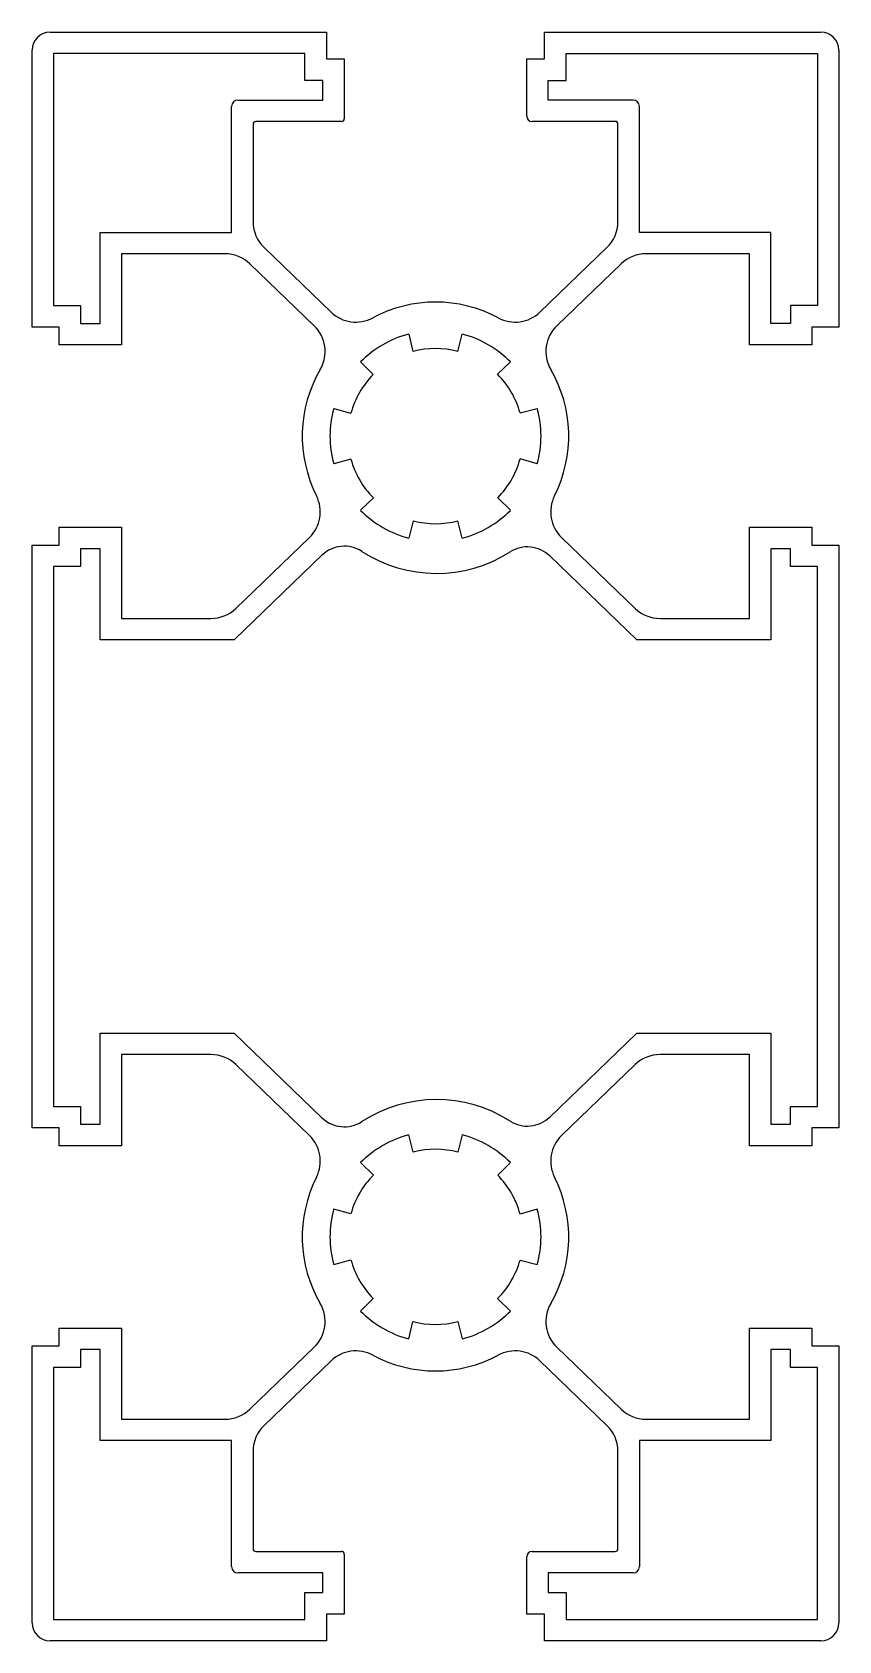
# Model space of a CAD drawing. Extents: x 644 to 689.1, y 395.6 to 485.6.
import ezdxf

# ---------------------------------------------------------------- set-up
doc = ezdxf.new("R2010")
doc.units = 0
doc.layers.get('0').update_dxf_attribs({"linetype": 'CONTINUOUS'})

msp = doc.modelspace()

# ---------------------------------------------------------------- linework, layer by layer
at = {"color": 0}
for p, q in [((645.022, 485.639), (660.472, 485.639)), ((660.472, 485.639), (660.472, 484.139)), ((672.672, 485.639), (688.122, 485.639)), ((672.672, 484.139), (672.672, 485.639)), ((644.022, 469.139), (644.022, 484.639)), ((645.222, 484.439), (645.222, 470.339)), ((659.272, 484.439), (645.222, 484.439)), ((659.272, 482.939), (659.272, 484.439)), ((673.872, 484.439), (687.922, 484.439)), ((673.872, 482.939), (673.872, 484.439)), ((687.922, 484.439), (687.922, 470.339)), ((689.122, 484.639), (689.122, 469.139)), ((660.472, 484.139), (661.472, 484.139)), ((661.472, 484.139), (661.472, 480.789)), ((671.672, 484.139), (672.672, 484.139)), ((671.672, 480.939), (671.672, 484.139)), ((660.272, 482.939), (659.272, 482.939)), ((660.272, 481.839), (660.272, 482.939)), ((672.872, 482.939), (673.872, 482.939)), ((672.872, 481.839), (672.872, 482.939)), ((655.522, 481.839), (660.272, 481.839)), ((677.622, 481.839), (672.872, 481.839)), ((655.172, 474.439), (655.172, 481.489)), ((661.322, 480.639), (656.522, 480.639)), ((676.722, 480.639), (671.972, 480.639)), ((677.972, 474.439), (677.972, 481.489)), ((656.372, 480.489), (656.372, 475.026)), ((676.772, 475.026), (676.772, 480.489)), ((647.822, 469.339), (647.822, 474.439)), ((647.822, 474.439), (655.172, 474.439)), ((685.322, 474.439), (677.972, 474.439)), ((685.322, 469.339), (685.322, 474.439)), ((656.985, 473.586), (660.732, 469.977)), ((672.412, 469.977), (676.16, 473.586)), ((649.022, 473.239), (649.022, 468.139)), ((654.809, 473.239), (649.022, 473.239)), ((659.791, 469.217), (656.196, 472.679)), ((676.948, 472.679), (673.353, 469.217)), ((684.122, 473.239), (678.336, 473.239)), ((684.122, 468.139), (684.122, 473.239)), ((645.222, 470.339), (646.722, 470.339)), ((646.722, 470.339), (646.722, 469.339)), ((686.422, 470.339), (686.422, 469.339)), ((687.922, 470.339), (686.422, 470.339)), ((645.522, 469.139), (644.022, 469.139)), ((645.522, 468.139), (645.522, 469.139)), ((646.722, 469.339), (647.822, 469.339)), ((686.422, 469.339), (685.322, 469.339)), ((689.122, 469.139), (687.622, 469.139)), ((687.622, 469.139), (687.622, 468.139)), ((649.022, 468.139), (645.522, 468.139)), ((665.072, 468.745), (665.314, 467.775)), ((667.814, 467.779), (668.072, 468.745)), ((687.622, 468.139), (684.122, 468.139)), ((663.088, 466.484), (662.38, 467.191)), ((670.764, 467.191), (670.045, 466.496)), ((660.88, 464.593), (661.842, 464.317)), ((671.298, 464.333), (672.264, 464.593)), ((661.846, 461.744), (660.88, 461.485)), ((672.264, 461.485), (671.302, 461.76)), ((662.38, 458.887), (663.1, 459.582)), ((670.056, 459.593), (670.764, 458.887)), ((665.33, 458.299), (665.072, 457.333)), ((668.072, 457.333), (667.83, 458.303)), ((645.522, 457.939), (649.022, 457.939)), ((645.522, 456.939), (645.522, 457.939)), ((649.022, 457.939), (649.022, 452.839)), ((655.403, 453.398), (659.518, 457.362)), ((673.626, 457.362), (677.741, 453.398)), ((684.122, 457.939), (687.622, 457.939)), ((684.122, 452.839), (684.122, 457.939)), ((687.622, 457.939), (687.622, 456.939)), ((644.022, 440.639), (644.022, 456.939)), ((644.022, 456.939), (645.522, 456.939)), ((647.822, 456.739), (646.722, 456.739)), ((646.722, 456.739), (646.722, 455.739)), ((647.822, 451.639), (647.822, 456.739)), ((660.225, 456.376), (655.306, 451.639)), ((677.838, 451.639), (672.959, 456.338)), ((685.322, 456.739), (685.322, 451.639)), ((686.422, 456.739), (685.322, 456.739)), ((686.422, 455.739), (686.422, 456.739)), ((687.622, 456.939), (689.122, 456.939)), ((689.122, 456.939), (689.122, 440.639)), ((645.222, 455.739), (645.222, 440.639)), ((646.722, 455.739), (645.222, 455.739)), ((687.922, 455.739), (686.422, 455.739)), ((687.922, 440.639), (687.922, 455.739)), ((649.022, 452.839), (654.016, 452.839)), ((679.129, 452.839), (684.122, 452.839)), ((655.306, 451.639), (647.822, 451.639)), ((685.322, 451.639), (677.838, 451.639)), ((644.022, 424.339), (644.022, 440.639)), ((645.222, 440.639), (645.222, 425.539)), ((687.922, 425.539), (687.922, 440.639)), ((689.122, 440.639), (689.122, 424.339)), ((647.822, 429.639), (655.306, 429.639)), ((647.822, 424.539), (647.822, 429.639)), ((655.306, 429.639), (660.225, 424.901)), ((672.959, 424.94), (677.838, 429.639)), ((677.838, 429.639), (685.322, 429.639)), ((685.322, 429.639), (685.322, 424.539)), ((649.022, 428.439), (649.022, 423.339)), ((654.016, 428.439), (649.022, 428.439)), ((684.122, 428.439), (679.129, 428.439)), ((684.122, 423.339), (684.122, 428.439)), ((659.518, 423.916), (655.403, 427.879)), ((677.741, 427.879), (673.626, 423.916)), ((645.222, 425.539), (646.722, 425.539)), ((646.722, 425.539), (646.722, 424.539)), ((686.422, 425.539), (687.922, 425.539)), ((686.422, 424.539), (686.422, 425.539)), ((645.522, 424.339), (644.022, 424.339)), ((645.522, 423.339), (645.522, 424.339)), ((646.722, 424.539), (647.822, 424.539)), ((665.33, 422.979), (665.072, 423.945)), ((668.072, 423.945), (667.83, 422.975)), ((685.322, 424.539), (686.422, 424.539)), ((689.122, 424.339), (687.622, 424.339)), ((687.622, 424.339), (687.622, 423.339)), ((649.022, 423.339), (645.522, 423.339)), ((687.622, 423.339), (684.122, 423.339)), ((662.38, 422.391), (663.1, 421.696)), ((670.056, 421.684), (670.764, 422.391)), ((661.846, 419.533), (660.88, 419.793)), ((672.264, 419.793), (671.302, 419.517)), ((660.88, 416.685), (661.842, 416.96)), ((671.298, 416.944), (672.264, 416.685)), ((663.088, 414.793), (662.38, 414.087)), ((670.764, 414.087), (670.045, 414.782)), ((645.522, 413.139), (649.022, 413.139)), ((645.522, 412.139), (645.522, 413.139)), ((649.022, 413.139), (649.022, 408.039)), ((665.072, 412.533), (665.314, 413.503)), ((667.814, 413.499), (668.072, 412.533)), ((684.122, 413.139), (687.622, 413.139)), ((684.122, 408.039), (684.122, 413.139)), ((687.622, 413.139), (687.622, 412.139)), ((644.022, 396.639), (644.022, 412.139)), ((644.022, 412.139), (645.522, 412.139)), ((647.822, 411.939), (646.722, 411.939)), ((646.722, 411.939), (646.722, 410.939)), ((647.822, 406.839), (647.822, 411.939)), ((656.196, 408.598), (659.791, 412.06)), ((660.732, 411.301), (656.985, 407.692)), ((676.16, 407.692), (672.412, 411.301)), ((673.353, 412.06), (676.948, 408.598)), ((685.322, 411.939), (685.322, 406.839)), ((686.422, 411.939), (685.322, 411.939)), ((686.422, 410.939), (686.422, 411.939)), ((687.622, 412.139), (689.122, 412.139)), ((689.122, 412.139), (689.122, 396.639)), ((645.222, 410.939), (645.222, 396.839)), ((646.722, 410.939), (645.222, 410.939)), ((687.922, 410.939), (686.422, 410.939)), ((687.922, 396.839), (687.922, 410.939)), ((649.022, 408.039), (654.809, 408.039)), ((678.336, 408.039), (684.122, 408.039)), ((655.172, 406.839), (647.822, 406.839)), ((655.172, 399.789), (655.172, 406.839)), ((685.322, 406.839), (677.972, 406.839)), ((677.972, 406.839), (677.972, 399.789)), ((656.372, 406.251), (656.372, 400.789)), ((676.772, 400.789), (676.772, 406.251)), ((656.522, 400.639), (661.322, 400.639)), ((671.972, 400.639), (676.622, 400.639)), ((661.472, 400.489), (661.472, 397.139)), ((671.672, 397.139), (671.672, 400.339)), ((660.272, 399.439), (655.522, 399.439)), ((660.272, 398.339), (660.272, 399.439)), ((677.622, 399.439), (672.872, 399.439)), ((672.872, 399.439), (672.872, 398.339)), ((659.272, 398.339), (660.272, 398.339)), ((659.272, 396.839), (659.272, 398.339)), ((672.872, 398.339), (673.872, 398.339)), ((673.872, 398.339), (673.872, 396.839)), ((661.472, 397.139), (660.472, 397.139)), ((660.472, 397.139), (660.472, 395.639)), ((672.672, 397.139), (671.672, 397.139)), ((672.672, 395.639), (672.672, 397.139)), ((645.222, 396.839), (659.272, 396.839)), ((673.872, 396.839), (687.922, 396.839)), ((660.472, 395.639), (645.022, 395.639)), ((688.122, 395.639), (672.672, 395.639))]:
    msp.add_line(p, q, dxfattribs=at)
for centre, radius, start, end in [((645.022, 484.639), 1, 90, 180), ((688.122, 484.639), 1, 0, 90), ((655.522, 481.489), 0.35, 90, 180), ((677.622, 481.489), 0.35, 0, 90), ((656.522, 480.489), 0.15, 90, 180), ((661.322, 480.789), 0.15, 270, 0), ((671.972, 480.939), 0.3, 180, 270), ((676.622, 480.489), 0.15, 0, 90), ((658.372, 475.026), 2, 180, 226.0777), ((674.772, 475.026), 2, 313.9223, 0), ((654.809, 471.239), 2, 46.0777, 90), ((678.336, 471.239), 2, 90, 133.9223), ((662.119, 471.417), 2, 226.0777, 298.27425), ((666.572, 463.139), 7.4, 61.72575, 118.27425), ((671.025, 471.417), 2, 241.72575, 313.9223), ((658.403, 467.777), 2, 329.73338, 46.0777), ((674.741, 467.777), 2, 133.9223, 210.26662), ((666.572, 463.039), 5.9, 104.7284, 135.2716), ((666.572, 463.039), 5.9, 44.7284, 75.2716), ((666.572, 463.039), 4.9, 75.31623, 104.87257), ((666.522, 463.039), 7.4, 149.73338, 206.78891), ((666.572, 463.039), 4.9, 135.31623, 164.87257), ((666.572, 463.039), 4.9, 15.31623, 44.87257), ((666.622, 463.039), 7.4, 333.21109, 30.26662), ((666.572, 463.039), 5.9, 164.7284, 195.2716), ((666.572, 463.039), 5.9, 344.7284, 15.2716), ((666.572, 463.039), 4.9, 195.31623, 224.87257), ((666.572, 463.039), 4.9, 315.31623, 344.87257), ((658.131, 458.802), 2, 313.9223, 26.78891), ((675.013, 458.802), 2, 153.21109, 226.0777), ((666.572, 463.039), 5.9, 224.7284, 255.2716), ((666.572, 463.039), 4.9, 255.31623, 284.87257), ((666.572, 463.039), 5.9, 284.7284, 315.2716), ((661.474, 455.08), 1.8, 57.10336, 133.9223), ((666.622, 463.039), 7.679, 237.10336, 302.4656), ((671.71, 455.041), 1.8, 46.0777, 122.4656), ((654.016, 454.839), 2, 270, 313.9223), ((679.129, 454.839), 2, 226.0777, 270), ((654.016, 426.439), 2, 46.0777, 90), ((679.129, 426.439), 2, 90, 133.9223), ((666.622, 418.239), 7.679, 57.5344, 122.89664), ((661.474, 426.198), 1.8, 226.0777, 302.89664), ((671.71, 426.236), 1.8, 237.5344, 313.9223), ((658.131, 422.475), 2, 333.21109, 46.0777), ((666.572, 418.239), 5.9, 104.7284, 135.2716), ((666.572, 418.239), 5.9, 44.7284, 75.2716), ((675.013, 422.475), 2, 133.9223, 206.78891), ((666.572, 418.239), 4.9, 75.12743, 104.68377), ((666.522, 418.239), 7.4, 153.21109, 210.26662), ((666.572, 418.239), 4.9, 135.12743, 164.68377), ((666.572, 418.239), 4.9, 15.12743, 44.68377), ((666.622, 418.239), 7.4, 329.73338, 26.78891), ((666.572, 418.239), 5.9, 164.7284, 195.2716), ((666.572, 418.239), 5.9, 344.7284, 15.2716), ((666.572, 418.239), 4.9, 195.12743, 224.68377), ((666.572, 418.239), 4.9, 315.12743, 344.68377), ((658.403, 413.501), 2, 313.9223, 30.26662), ((666.572, 418.239), 5.9, 224.7284, 255.2716), ((666.572, 418.239), 5.9, 284.7284, 315.2716), ((674.741, 413.501), 2, 149.73338, 226.0777), ((666.572, 418.239), 4.9, 255.12743, 284.68377), ((662.119, 409.86), 2, 61.72575, 133.9223), ((666.572, 418.139), 7.4, 241.72575, 298.27425), ((671.025, 409.86), 2, 46.0777, 118.27425), ((654.809, 410.039), 2, 270, 313.9223), ((678.336, 410.039), 2, 226.0777, 270), ((658.372, 406.251), 2, 133.9223, 180), ((674.772, 406.251), 2, 0, 46.0777), ((656.522, 400.789), 0.15, 180, 270), ((661.322, 400.489), 0.15, 0, 90), ((671.972, 400.339), 0.3, 90, 180), ((676.622, 400.789), 0.15, 270, 360), ((655.522, 399.789), 0.35, 180, 270), ((677.622, 399.789), 0.35, 270, 360), ((645.022, 396.639), 1, 180, 270), ((688.122, 396.639), 1, 270, 0)]:
    msp.add_arc(centre, radius, start, end, dxfattribs=at)

doc.saveas('drawing.dxf')
